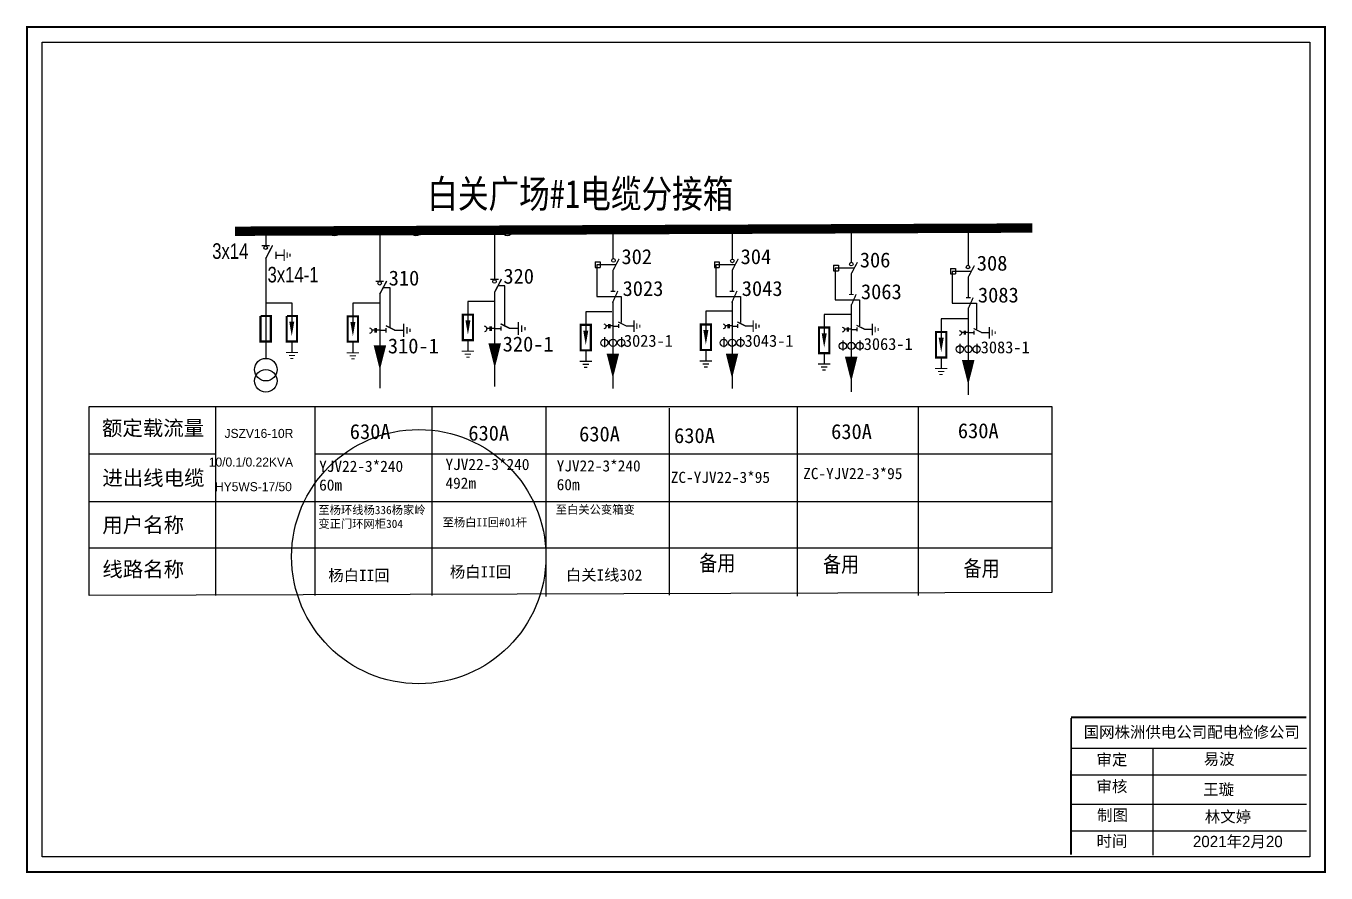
# Model space of a CAD drawing. Extents: x -47 to 361, y -437 to -263.
# Drawn here: x 235.5 to 361.1, y -346.4 to -264.5 of the extents above; entities that cross this region are included whole.
import ezdxf

# ---------------------------------------------------------------- set-up
doc = ezdxf.new("R2010")
doc.units = 0
doc.header["$LTSCALE"] = 0.774411
doc.layers.get('0').update_dxf_attribs({"linetype": 'CONTINUOUS'})
doc.layers.add('1', color=7, linetype='CONTINUOUS')
doc.layers.add('MiniCADLayer', color=7, linetype='CONTINUOUS', lineweight=20)
doc.styles.add('hztxt_txtstyle_1.50_0_0', font='', dxfattribs={"height": 1.5, "bigfont": 'hztxt.shx'})
doc.styles.add('hztxt_txtstyle_1.87_0_0', font='', dxfattribs={"height": 1.871504, "bigfont": 'hztxt.shx'})
doc.styles.add('hztxt_txtstyle_2.50_0_0', font='simkai.ttf', dxfattribs={"height": 2.5})
doc.styles.add('hztxt_txtstyle_2.60_0_0', font='', dxfattribs={"height": 2.6, "bigfont": 'hztxt.shx'})
doc.styles.add('hztxt_txtstyle_3.00_0_0', font='', dxfattribs={"height": 3, "bigfont": 'hztxt.shx'})
doc.styles.add('hztxt_txtstyle_4.68_0_0', font='simkai.ttf', dxfattribs={"height": 4.68})
doc.styles.add('字体', font='KTGB2312.ttf', dxfattribs={"height": 2.5})
doc.styles.get('hztxt_txtstyle_1.50_0_0').set_extended_font_data('hztxt')
doc.styles.get('hztxt_txtstyle_1.87_0_0').set_extended_font_data('hztxt')
doc.styles.get('hztxt_txtstyle_2.60_0_0').set_extended_font_data('hztxt')
doc.styles.get('hztxt_txtstyle_3.00_0_0').set_extended_font_data('hztxt')

# ---------------------------------------------------------------- blocks, each defined once
blk = doc.blocks.new('JD')
for points in [[(-2, 0.2), (-2, -0.2), (2, 0.2), (2, -0.2)], [(1, -1.2), (1, -0.8), (-1, -1.2), (-1, -0.8)], [(-0.5, -1.8), (-0.5, -2.2), (0.5, -1.8), (0.5, -2.2)]]:
    blk.add_trace(points)

msp = doc.modelspace()

# ---------------------------------------------------------------- linework, layer by layer
at = {"linetype": 'Continuous'}
for p, q in [((241.57, -319.59), (241.57, -301.33)), ((253.77, -301.35), (253.77, -319.62)), ((263.37, -301.35), (263.37, -319.62)), ((274.69, -301.35), (274.69, -319.62)), ((285.71, -301.43), (285.71, -319.7)), ((297.63, -301.49), (297.63, -319.57)), ((310, -301.4), (310, -319.66)), ((321.71, -301.44), (321.71, -319.62)), ((241.58, -305.9), (253.77, -305.9)), ((241.58, -310.53), (334.63, -310.53)), ((241.58, -314.99), (334.63, -314.99)), ((334.63, -319.31), (241.57, -319.59))]:
    msp.add_line(p, q, dxfattribs=at)
at = {"linetype": 'Continuous', "ltscale": 1.520571}
msp.add_line((263.37, -305.9), (334.63, -305.9), dxfattribs=at)
at = {"color": 0, "linetype": 'Continuous'}
for p, q in [((336.49, -334.36, 0.01), (359.24, -334.36, 0.01)), ((344.39, -334.36, 0.01), (344.39, -344.7, 0.01)), ((336.49, -336.95, 0.01), (359.24, -336.95, 0.01)), ((336.49, -339.78, 0.01), (359.24, -339.78, 0.01)), ((336.49, -342.37, 0.01), (359.24, -342.37, 0.01))]:
    msp.add_line(p, q, dxfattribs=at)
at = {"color": 0, "linetype": 'Continuous', "const_width": 0.182, "elevation": 0.01}
msp.add_lwpolyline([(235.55, -264.64), (361.03, -264.64), (361.03, -346.34), (235.55, -346.34)], close=True, dxfattribs=at)
at = {"color": 0, "linetype": 'Continuous', "elevation": 0.01}
msp.add_lwpolyline([(237.03, -266.12), (359.56, -266.12), (359.56, -344.87), (237.03, -344.87)], close=True, dxfattribs=at)
at = {"color": 0, "linetype": 'Continuous', "const_width": 0.182, "elevation": 0.01}
msp.add_lwpolyline([(336.49, -331.46), (336.48, -344.66)], dxfattribs=at)
at = {"color": 0, "linetype": 'Continuous', "const_width": 0.182}
msp.add_lwpolyline([(336.49, -331.38), (359.24, -331.38)], dxfattribs=at)
at = {"color": 1, "linetype": 'Continuous'}
msp.add_circle((273.43, -315.85), 12.29, dxfattribs=at)
at = {"layer": '1'}
for p, q in [((292.19, -283.94), (292.19, -287.08)), ((303.71, -283.94), (303.71, -287.08)), ((258.63, -284.83), (258.63, -285.79)), ((269.65, -284.67), (269.65, -289.21)), ((280.75, -284.5), (280.75, -289.04)), ((315.23, -284.26), (315.23, -287.4)), ((326.54, -284.58), (326.54, -287.71)), ((258.63, -287.03), (258.63, -296.72)), ((259.66, -286.69), (260.41, -286.69)), ((290.48, -287.36), (290.48, -287.89)), ((290.48, -287.36), (290.96, -287.36)), ((292.43, -287.64), (290.63, -287.64)), ((290.63, -287.64), (290.63, -290.69)), ((290.96, -287.36), (290.96, -287.89)), ((302, -287.36), (302, -287.89)), ((302, -287.36), (302.48, -287.36)), ((303.95, -287.64), (302.15, -287.64)), ((302.15, -287.64), (302.15, -290.69)), ((302.48, -287.36), (302.48, -287.89)), ((313.52, -287.67), (313.52, -288.21)), ((313.52, -287.67), (314, -287.67)), ((314, -287.67), (314, -288.21)), ((290.48, -287.89), (290.96, -287.89)), ((292.19, -288.17), (292.19, -290.16)), ((302, -287.89), (302.48, -287.89)), ((303.71, -288.17), (303.71, -290.16)), ((313.52, -288.21), (314, -288.21)), ((315.47, -287.95), (313.67, -287.95)), ((313.67, -287.95), (313.67, -291.01)), ((315.23, -288.49), (315.23, -290.47)), ((324.83, -287.99), (324.83, -288.52)), ((324.83, -287.99), (325.31, -287.99)), ((324.83, -288.52), (325.31, -288.52)), ((326.78, -288.27), (324.98, -288.27)), ((324.98, -288.27), (324.98, -291.33)), ((325.31, -287.99), (325.31, -288.52)), ((326.54, -288.81), (326.54, -290.79)), ((280.75, -290.27), (280.75, -295.78)), ((258.62, -291.31), (261.15, -291.31)), ((261.15, -291.31), (261.15, -293.16)), ((267.06, -291.34), (267.06, -293.19)), ((269.65, -290.45), (269.65, -295.95)), ((278.18, -291.18), (278.18, -293.03)), ((290.63, -290.69), (293, -290.69)), ((292.19, -291.15), (292.19, -297.01)), ((293, -290.69), (293, -293.21)), ((302.15, -290.69), (304.52, -290.69)), ((303.71, -291.15), (303.71, -297.01)), ((304.52, -290.69), (304.52, -293.21)), ((313.67, -291.01), (316.04, -291.01)), ((315.23, -291.47), (315.23, -297.33)), ((316.04, -291.01), (316.04, -293.53)), ((324.98, -291.33), (327.35, -291.33)), ((327.35, -291.33), (327.35, -293.85)), ((289.57, -292.18), (289.57, -294.03)), ((301.18, -292.13), (301.18, -293.98)), ((312.62, -292.43), (312.62, -294.29)), ((326.54, -291.79), (326.54, -297.65)), ((269.65, -293.97), (270.27, -293.97)), ((271.09, -293.95), (271.94, -293.95)), ((280.75, -293.79), (281.37, -293.79)), ((282.19, -293.77), (283.04, -293.77)), ((292.19, -293.56), (292.74, -293.56)), ((293.47, -293.54), (294.22, -293.54)), ((303.71, -293.56), (304.26, -293.56)), ((304.99, -293.54), (305.74, -293.54)), ((315.23, -293.88), (315.78, -293.88)), ((316.51, -293.86), (317.26, -293.86)), ((323.93, -292.87), (323.93, -294.72)), ((261.15, -295.11), (261.15, -296.07)), ((267.06, -295.14), (267.06, -296.09)), ((278.18, -294.98), (278.18, -295.94)), ((291.39, -294.64), (291.39, -295.61)), ((293.02, -294.64), (293.02, -295.61)), ((302.91, -294.64), (302.91, -295.61)), ((304.54, -294.64), (304.54, -295.61)), ((314.43, -294.95), (314.43, -295.93)), ((316.06, -294.95), (316.06, -295.93)), ((325.74, -295.27), (325.74, -296.25)), ((326.54, -294.19), (327.09, -294.19)), ((327.37, -295.27), (327.37, -296.25)), ((327.82, -294.18), (328.57, -294.18)), ((289.57, -295.97), (289.57, -296.93)), ((301.18, -295.93), (301.18, -296.89)), ((312.62, -296.23), (312.62, -297.19)), ((269.65, -296.84), (269.65, -299.56)), ((280.75, -296.66), (280.75, -299.39)), ((292.19, -297.8), (292.19, -299.59)), ((303.71, -297.8), (303.71, -299.59)), ((323.93, -296.66), (323.93, -297.62)), ((315.23, -298.12), (315.23, -299.9)), ((326.54, -298.44), (326.54, -300.22))]:
    msp.add_line(p, q, dxfattribs=at)
at = {"layer": '1', "ltscale": 0.744739}
for p, q in [((269.59, -291.34), (267.06, -291.34)), ((267.06, -291.34), (267.06, -293.19)), ((280.71, -291.18), (278.18, -291.18)), ((278.18, -291.18), (278.18, -293.03)), ((292.1, -292.18), (289.57, -292.18)), ((289.57, -292.18), (289.57, -294.03)), ((303.71, -292.13), (301.18, -292.13)), ((301.18, -292.13), (301.18, -293.98)), ((315.15, -292.43), (312.62, -292.43)), ((312.62, -292.43), (312.62, -294.29)), ((326.46, -292.87), (323.93, -292.87)), ((323.93, -292.87), (323.93, -294.72)), ((267.06, -295.14), (267.06, -296.09)), ((278.18, -294.98), (278.18, -295.94)), ((289.57, -295.97), (289.57, -296.93)), ((301.18, -295.93), (301.18, -296.89)), ((312.62, -296.23), (312.62, -297.19)), ((323.93, -296.66), (323.93, -297.62))]:
    msp.add_line(p, q, dxfattribs=at)
at = {"layer": '1'}
for points, const_width in [([(255.66, -284.39), (332.74, -284.08)], 0.904), ([(258.23, -285.79), (259.03, -285.79)], 0.136), ([(258.63, -287.04), (259.3, -285.75)], 0.136), ([(292.19, -288.2), (292.79, -287.06)], 0.12), ([(303.71, -288.2), (304.31, -287.06)], 0.12), ([(315.23, -288.52), (315.83, -287.38)], 0.12), ([(326.54, -288.84), (327.14, -287.7)], 0.12), ([(280.35, -289.05), (281.15, -289.05)], 0.136), ([(280.75, -290.31), (281.42, -289.02)], 0.136), ([(269.25, -289.23), (270.05, -289.23)], 0.136), ([(269.65, -290.48), (270.33, -289.2)], 0.136), ([(291.97, -290.19), (292.42, -290.19)], 0.12), ([(292.16, -291.3), (292.67, -290.16)], 0.12), ([(303.49, -290.19), (303.94, -290.19)], 0.12), ([(303.68, -291.3), (304.19, -290.16)], 0.12), ([(315.01, -290.51), (315.46, -290.51)], 0.12), ([(315.21, -291.61), (315.71, -290.48)], 0.12), ([(326.32, -290.82), (326.77, -290.82)], 0.12), ([(326.52, -291.93), (327.02, -290.8)], 0.12), ([(258.13, -292.58), (258.13, -295.05), (259.12, -295.05), (259.12, -292.58), (258.16, -292.58)], 0.209), ([(260.66, -292.58), (260.66, -295.05), (261.65, -295.05), (261.65, -292.58), (260.69, -292.58)], 0.209), ([(266.56, -292.61), (266.56, -295.07), (267.55, -295.07), (267.55, -292.61), (266.59, -292.61)], 0.209), ([(277.68, -292.45), (277.68, -294.92), (278.67, -294.92), (278.67, -292.45), (277.71, -292.45)], 0.209), ([(270.24, -293.52), (271.14, -293.97)], 0.136), ([(270.27, -293.76), (270.27, -294.18)], 0.136), ([(281.34, -293.34), (282.24, -293.79)], 0.136), ([(281.37, -293.58), (281.37, -294)], 0.136), ([(289.08, -293.44), (289.08, -295.91), (290.06, -295.91), (290.06, -293.44), (289.11, -293.44)], 0.209), ([(292.71, -293.16), (293.51, -293.56)], 0.12), ([(292.74, -293.37), (292.74, -293.74)], 0.12), ([(300.69, -293.4), (300.69, -295.87), (301.67, -295.87), (301.67, -293.4), (300.72, -293.4)], 0.209), ([(304.23, -293.16), (305.03, -293.56)], 0.12), ([(304.26, -293.37), (304.26, -293.74)], 0.12), ([(312.12, -293.7), (312.12, -296.17), (313.11, -296.17), (313.11, -293.7), (312.15, -293.7)], 0.209), ([(315.75, -293.48), (316.56, -293.88)], 0.12), ([(315.78, -293.69), (315.78, -294.06)], 0.12), ([(323.43, -294.13), (323.43, -296.6), (324.42, -296.6), (324.42, -294.13), (323.46, -294.13)], 0.209), ([(327.06, -293.79), (327.86, -294.19)], 0.12), ([(327.09, -294.01), (327.09, -294.38)], 0.12), ([(291.89, -297.05), (292.51, -297.05), (292.19, -297.67), (291.9, -297.04)], 0.12), ([(303.41, -297.05), (304.03, -297.05), (303.71, -297.67), (303.42, -297.04)], 0.12), ([(314.93, -297.37), (315.55, -297.37), (315.23, -297.99), (314.94, -297.36)], 0.12), ([(326.24, -297.68), (326.86, -297.68), (326.54, -298.3), (326.25, -297.67)], 0.12)]:
    msp.add_lwpolyline(points, dxfattribs=dict(at, const_width=const_width))
for points in [[(259.62, -286.39), (259.62, -287.07)], [(270.66, -293.77), (270.66, -289.85), (269.98, -289.85)], [(281.75, -293.59), (281.75, -289.68), (281.08, -289.68)], [(269.19, -293.96), (268.91, -293.96)], [(269.19, -293.77), (269.19, -294.18)], [(269.32, -293.77), (269.32, -294.18)], [(269.65, -293.96), (269.32, -293.96)], [(280.29, -293.78), (280.01, -293.78)], [(280.29, -293.59), (280.29, -294.01)], [(280.42, -293.59), (280.42, -294.01)], [(280.75, -293.78), (280.42, -293.78)], [(291.78, -293.55), (291.53, -293.55)], [(291.78, -293.38), (291.78, -293.75)], [(291.9, -293.38), (291.9, -293.75)], [(292.19, -293.55), (291.9, -293.55)], [(303.31, -293.55), (303.05, -293.55)], [(303.31, -293.38), (303.31, -293.75)], [(303.42, -293.38), (303.42, -293.75)], [(303.71, -293.55), (303.42, -293.55)], [(314.83, -293.87), (314.57, -293.87)], [(314.83, -293.7), (314.83, -294.07)], [(314.94, -293.7), (314.94, -294.07)], [(315.23, -293.87), (314.94, -293.87)], [(326.14, -294.02), (326.14, -294.38)], [(326.25, -294.02), (326.25, -294.38)], [(326.14, -294.19), (325.88, -294.19)], [(326.54, -294.19), (326.25, -294.19)]]:
    msp.add_lwpolyline(points, dxfattribs=at)
at = {"layer": '1', "ltscale": 0.744739, "const_width": 0.209}
for points in [[(267.55, -292.61), (267.55, -295.07), (266.56, -295.07), (266.56, -292.61), (267.52, -292.61)], [(278.67, -292.45), (278.67, -294.92), (277.68, -294.92), (277.68, -292.45), (278.64, -292.45)], [(290.06, -293.44), (290.06, -295.91), (289.08, -295.91), (289.08, -293.44), (290.03, -293.44)], [(301.67, -293.4), (301.67, -295.87), (300.69, -295.87), (300.69, -293.4), (301.64, -293.4)], [(313.11, -293.7), (313.11, -296.17), (312.12, -296.17), (312.12, -293.7), (313.08, -293.7)], [(324.42, -294.13), (324.42, -296.6), (323.43, -296.6), (323.43, -294.13), (324.39, -294.13)]]:
    msp.add_lwpolyline(points, dxfattribs=at)
at = {"layer": '1'}
for points, format in [([(278.18, -293, 0.487, 0, 0), (278.18, -294.39, 0, 0, 0)], "xyseb"), ([(261.15, -293.13, 0.487, 0, 0), (261.15, -294.52, 0, 0, 0)], "xyseb"), ([(267.06, -293.16, 0.487, 0, 0), (267.06, -294.55, 0, 0, 0)], "xyseb"), ([(268.66, -293.73, -0.877934), (268.67, -294.28)], "xyb"), ([(279.76, -293.55, -0.877934), (279.77, -294.1)], "xyb"), ([(289.57, -294, 0.487, 0, 0), (289.57, -295.39, 0, 0, 0)], "xyseb"), ([(291.32, -293.35, -0.877934), (291.33, -293.83)], "xyb"), ([(301.18, -293.95, 0.487, 0, 0), (301.18, -295.34, 0, 0, 0)], "xyseb"), ([(302.84, -293.35, -0.877934), (302.85, -293.83)], "xyb"), ([(312.62, -294.26, 0.487, 0, 0), (312.62, -295.64, 0, 0, 0)], "xyseb"), ([(314.36, -293.66, -0.877934), (314.37, -294.15)], "xyb"), ([(325.67, -293.98, -0.877934), (325.68, -294.47)], "xyb"), ([(269.67, -295.42, 1.21, 0, 0), (269.67, -297.81, 0, 0, 0)], "xyseb"), ([(280.77, -295.24, 1.21, 0, 0), (280.77, -297.63, 0, 0, 0)], "xyseb"), ([(323.93, -294.69, 0.487, 0, 0), (323.93, -296.08, 0, 0, 0)], "xyseb"), ([(292.19, -296.22, 1.21, 0, 0), (292.19, -298.61, 0, 0, 0)], "xyseb"), ([(303.71, -296.22, 1.21, 0, 0), (303.71, -298.61, 0, 0, 0)], "xyseb"), ([(315.23, -296.53, 1.21, 0, 0), (315.23, -298.93, 0, 0, 0)], "xyseb"), ([(326.54, -296.85, 1.21, 0, 0), (326.54, -299.24, 0, 0, 0)], "xyseb")]:
    msp.add_lwpolyline(points, format=format, dxfattribs=at)
at = {"layer": '1', "ltscale": 0.744739}
for points in [[(278.18, -293, 0.487, 0, 0), (278.18, -294.39, 0, 0, 0)], [(267.06, -293.16, 0.487, 0, 0), (267.06, -294.55, 0, 0, 0)], [(289.57, -294, 0.487, 0, 0), (289.57, -295.39, 0, 0, 0)], [(301.18, -293.95, 0.487, 0, 0), (301.18, -295.34, 0, 0, 0)], [(312.62, -294.26, 0.487, 0, 0), (312.62, -295.64, 0, 0, 0)], [(323.93, -294.69, 0.487, 0, 0), (323.93, -296.08, 0, 0, 0)]]:
    msp.add_lwpolyline(points, format="xyseb", dxfattribs=at)
at = {"layer": '1'}
for centre, radius in [((265.27, -284.39), 0.45), ((273.16, -284.39), 0.45), ((281.99, -284.39), 0.45), ((258.63, -285.98), 0.174), ((292.25, -287.21), 0.174), ((303.74, -287.26), 0.174), ((315.24, -287.57), 0.174), ((326.52, -287.85), 0.174), ((269.65, -289.42), 0.174), ((280.75, -289.25), 0.174), ((291.37, -295.17), 0.347), ((292.2, -295.17), 0.347), ((293, -295.17), 0.347), ((302.9, -295.17), 0.347), ((303.72, -295.17), 0.347), ((304.52, -295.17), 0.347), ((314.42, -295.48), 0.347), ((315.24, -295.48), 0.347), ((316.04, -295.48), 0.347), ((325.73, -295.8), 0.347), ((326.55, -295.8), 0.347), ((327.35, -295.8), 0.347), ((258.65, -297.77), 1.09), ((258.65, -298.86), 1.09)]:
    msp.add_circle(centre, radius, dxfattribs=at)
at = {"layer": 'MiniCADLayer', "color": 7, "linetype": 'Continuous', "ltscale": 1.915481}
for p, q in [((241.57, -301.33), (334.63, -301.33)), ((334.63, -301.33), (334.63, -319.31))]:
    msp.add_line(p, q, dxfattribs=at)

# ---------------------------------------------------------------- block references
at = {"layer": '1', "rotation": 90}
for p, xscale, yscale, zscale in [((260.42, -286.71), 0.2804041917162863, 0.2804041917162863, 0.2804041918696011), ((271.96, -293.97), 0.3164283414633928, 0.3164283414633928, 0.3164283415195152), ((283.05, -293.8), 0.3164283414633928, 0.3164283414633928, 0.3164283415195152), ((294.23, -293.56), 0.2804041917162863, 0.2804041917162863, 0.2804041918696011), ((305.75, -293.56), 0.2804041917162863, 0.2804041917162863, 0.2804041918696011), ((317.27, -293.88), 0.2804041917162863, 0.2804041917162863, 0.2804041918696011), ((328.58, -294.2), 0.2804041917162863, 0.2804041917162863, 0.2804041918696011)]:
    msp.add_blockref('JD', p, dxfattribs=dict(at, xscale=xscale, yscale=yscale, zscale=zscale))
at = {"layer": '1', "xscale": 0.2920877002441387, "yscale": 0.2920876997044388, "zscale": 0.2920876998641678}
for p in [(261.17, -296.11), (267.07, -296.14), (278.19, -295.98), (289.59, -296.97), (301.2, -296.93), (312.63, -297.23), (323.94, -297.66)]:
    msp.add_blockref('JD', p, dxfattribs=at)
at = {"layer": '1', "ltscale": 0.744739, "xscale": -0.2920877002441387, "yscale": 0.2920876997044388, "zscale": 0.2920876998641678}
for p in [(267.04, -296.14), (278.16, -295.98), (289.55, -296.97), (301.16, -296.93), (312.6, -297.23), (323.91, -297.66)]:
    msp.add_blockref('JD', p, dxfattribs=at)

# ---------------------------------------------------------------- texts
at = {"linetype": 'Continuous', "style": 'hztxt_txtstyle_2.50_0_0'}
for s, height, p in [('302', 1.449, (293.02, -287.57)), ('304', 1.449, (304.54, -287.57)), ('306', 1.449, (316.06, -287.89)), ('308', 1.449, (327.37, -288.2)), ('310', 1.449, (270.52, -289.64)), ('320', 1.449, (281.61, -289.46)), ('3023', 1.449, (293.13, -290.65)), ('3043', 1.449, (304.65, -290.65)), ('3063', 1.449, (316.17, -290.96)), ('3083', 1.449, (327.48, -291.28)), ('310-1', 1.449, (270.44, -296.2)), ('320-1', 1.449, (281.54, -296.02)), ('3023-1', 1.159, (293.26, -295.56)), ('3043-1', 1.159, (304.92, -295.56)), ('3063-1', 1.159, (316.44, -295.87)), ('3083-1', 1.159, (327.75, -296.19)), ('额定载流量', 1.449, (242.8, -304.14)), ('630A', 1.449, (266.76, -304.48)), ('630A', 1.449, (278.22, -304.63)), ('630A', 1.449, (288.93, -304.71)), ('630A', 1.449, (298.11, -304.87)), ('630A', 1.449, (313.29, -304.48)), ('630A', 1.449, (325.54, -304.4)), ('进出线电缆', 1.449, (242.84, -308.96)), ('用户名称', 1.449, (242.84, -313.51)), ('线路名称', 1.449, (242.84, -317.79))]:
    msp.add_text(s, height=height, dxfattribs=at).set_placement(p)
at = {"linetype": 'Continuous', "attachment_point": 1, "style": 'hztxt_txtstyle_1.87_0_0'}
for s, insert, char_height, width in [('{\\fNSimSun|b0|i0|c134|p49;YJV22-3*240\\P60m}', (263.8, -306.57), 1.0846, 10.3285), ('{\\fNSimSun|b0|i0|c134|p49;YJV22-3*240\\P492m}', (276.01, -306.39), 1.0846, 10.3285), ('{\\fNSimSun|b0|i0|c134|p49;YJV22-3*240\\P60m}', (286.76, -306.53), 1.0846, 10.3285), ('{\\fNSimSun|b0|i0|c134|p49;ZC-YJV22-3*95}', (297.79, -307.64), 1.0846, 5.8093), ('{\\fNSimSun|b0|i0|c134|p49;ZC-YJV22-3*95}', (310.59, -307.27), 1.0846, 5.8093), ('{\\fSimSun|b0|i0|c134|p2;至杨环线杨336杨家岭变正门环网柜304}', (263.72, -310.94), 0.8, 10.6678), ('\\A1;{\\fSimSun|b0|i0|c134|p2;至白关公变箱变}', (286.67, -310.9), 0.8, 10.6678), ('\\A1;{\\fSimSun|b0|i0|c134|p2;至杨白II回#01杆}', (275.73, -312.13), 0.8, 10.6678), ('{\\fSimSun|b0|i0|c134|p2;杨白II回}', (276.44, -316.78), 1.0846, 12.0319), ('{\\fSimSun|b0|i0|c134|p2;杨白II回}', (264.69, -317.12), 1.0846, 12.0319), ('{\\fSimSun|b0|i0|c134|p2;白关I线302}', (287.65, -317.08), 1.0846, 12.0319)]:
    msp.add_mtext(s, dxfattribs=dict(at, insert=insert, char_height=char_height, width=width))
at = {"color": 7, "linetype": 'Continuous', "true_color": 0xffffff, "attachment_point": 1, "style": '字体'}
for s, insert, char_height, width in [('国网{\\C7;株洲}供电公司配电检修公司', (337.7, -332.26), 1.0944, 29.9201), ('易波', (349.3, -334.87, 0.01), 1.094, 8.5588), ('王璇', (349.25, -337.8, 0.01), 1.094, 8.5588), ('2021年2月20', (348.26, -342.84, 0.01), 1.094, 16.0081)]:
    msp.add_mtext(s, dxfattribs=dict(at, insert=insert, char_height=char_height, width=width))
at = {"color": 0, "linetype": 'Continuous', "width": 8.5588, "attachment_point": 1, "style": '字体'}
for s, insert, char_height in [('\\f\uffbfﾬￌﾣﾤ_GB2312|b0|i0|c134|p49;审定', (338.94, -334.93, 0.01), 1.0944), ('\\f\uffbfﾬￌﾣﾤ_GB2312|b0|i0|c134|p49;审核', (338.94, -337.51, 0.01), 1.0944), ('\\f\uffbfﾬￌﾣﾤ_GB2312|b0|i0|c134|p49;制图', (339, -340.29, 0.01), 1.0944), ('林文婷', (349.41, -340.44, 0.01), 1.094), ('\\f\uffbfﾬￌﾣﾤ_GB2312|b0|i0|c134|p49;时间', (338.94, -342.8, 0.01), 1.0944)]:
    msp.add_mtext(s, dxfattribs=dict(at, insert=insert, char_height=char_height))
at = {"layer": '1', "width": 0.8}
for s, height, style, p in [('白关广场#1电缆分接箱', 2.7122, 'hztxt_txtstyle_4.68_0_0', (274.25, -282.13)), ('3x14', 1.507, 'hztxt_txtstyle_2.60_0_0', (253.46, -287.06)), ('3x14-1', 1.507, 'hztxt_txtstyle_2.60_0_0', (258.81, -289.34))]:
    msp.add_text(s, height=height, dxfattribs=dict(at, style=style)).set_placement(p)
at = {"layer": 'MiniCADLayer', "color": 7, "linetype": 'Continuous', "ltscale": 1.520571, "attachment_point": 1}
for s, insert, char_height, style in [('JSZV16-10R', (254.65, -303.5), 0.869, 'hztxt_txtstyle_1.50_0_0'), ('10/0.1/0.22KVA', (253.13, -306.27), 0.8693, 'hztxt_txtstyle_1.50_0_0'), ('HY5WS-17/50', (253.73, -308.65), 0.8693, 'hztxt_txtstyle_1.50_0_0'), ('备用', (300.54, -315.65), 1.739, 'hztxt_txtstyle_3.00_0_0'), ('备用', (312.51, -315.78), 1.739, 'hztxt_txtstyle_3.00_0_0'), ('备用', (326.09, -316.18), 1.739, 'hztxt_txtstyle_3.00_0_0')]:
    msp.add_mtext(s, dxfattribs=dict(at, insert=insert, char_height=char_height, style=style))

doc.saveas('drawing.dxf')
